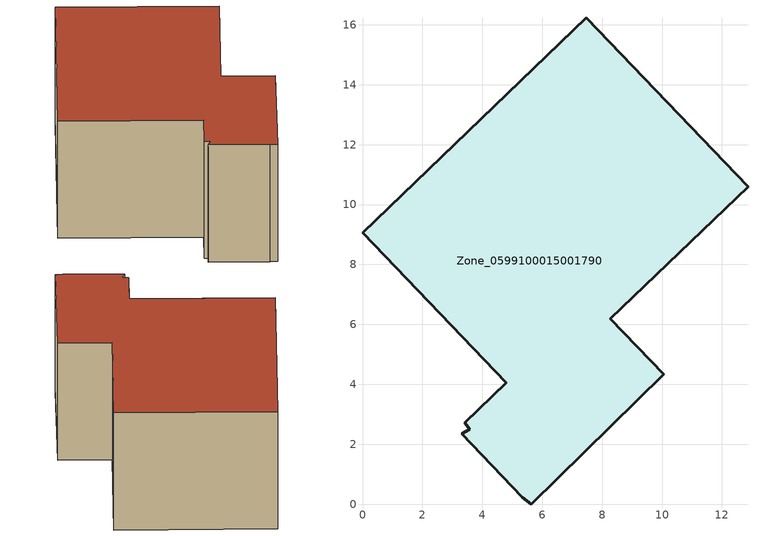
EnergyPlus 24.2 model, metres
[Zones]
Zone_0599100015001790
 floor ground (C_G): 0,9.06 7.47,16.23 12.87,10.6 8.28,6.19 10.06,4.33 5.63,0 5.34,0.23 3.31,2.36 3.58,2.51 3.41,2.72 4.8,4.05 z0.74
 wall outside (C_F): 7.47,16.23 0,9.06 4.8,4.05 3.41,2.72 3.58,2.51 3.31,2.36 5.34,0.23 5.63,0 10.06,4.33 8.28,6.19 12.87,10.6 7.47,16.23 z0.74:7.27
 roof outside (C_R): 3.41,2.72 3.58,2.51 3.31,2.36 5.34,0.23 5.63,0 10.06,4.33 8.28,6.19 12.87,10.6 7.47,16.23 0,9.06 4.8,4.05 z7.27
[BUILDING]
Pand.0599100015001790: North Axis=0; Terrain=City; Loads Convergence Tolerance Value=0.04; Temperature Convergence Tolerance Value=0.4; Solar Distribution=FullExterior; Maximum Number of Warmup Days=25; Minimum Number of Warmup Days=1
[Site:Location]
Rotterdam.The.Hague.AP_ZH_NLD Design_Conditions: Latitude=51.96; Longitude=4.45; Time Zone=1; Elevation=-4.5
[SITE:GROUNDTEMPERATURE:BUILDINGSURFACE]
18, 18, 18, 18, 18, 18, 18, 18, 18, 18, 18, 18
[MATERIAL] Thermal Absorptance=0.9; Solar Absorptance=0.7; Visible Absorptance=0.7
Name | Roughness | Thickness | Conductivity | Density | Specific Heat
G.D.1975-1991 | MediumSmooth | 0.15 | 0.288461 | 540 | 1210
F.D.1975-1991 | Rough | 0.3 | 0.230769 | 1920 | 840
R.D.1975-1991 | MediumRough | 0.2 | 0.153846 | 1500 | 1000
[CONSTRUCTION]
C_G: G.D.1975-1991
C_F: F.D.1975-1991
C_R: R.D.1975-1991
[ZONE]
Zone_0599100015001790: Type=1; Multiplier=1; Ceiling Height=Autocalculate; Volume=Autocalculate; Floor Area=autocalculate; Part of Total Floor Area=Yes
[ZONEINFILTRATION:DESIGNFLOWRATE]
Infil_Zone_0599100015001790: Zone or ZoneList or Space or SpaceList=Zone_0599100015001790; Schedule=AlwaysOn; Design Flow Rate Calculation Method=Flow/Area; Flow Rate per Floor Area=0.0042; Constant Term Coefficient=1; Temperature Term Coefficient=0; Velocity Term Coefficient=0; Velocity Squared Term Coefficient=0
[HVACTEMPLATE:ZONE:IDEALLOADSAIRSYSTEM]
Zone_0599100015001790: Maximum Heating Supply Air Temperature=50; Minimum Cooling Supply Air Temperature=13; Maximum Heating Supply Air Humidity Ratio=0.0156; Minimum Cooling Supply Air Humidity Ratio=0.0077; Heating Limit=NoLimit; Cooling Limit=NoLimit; Dehumidification Control Type=ConstantSensibleHeatRatio; Cooling Sensible Heat Ratio=0.7; Dehumidification Setpoint=60; Humidification Control Type=None; Humidification Setpoint=30; Outdoor Air Method=None; Outdoor Air Flow Rate per Person=0.00944; Outdoor Air Flow Rate per Zone Floor Area=0; Outdoor Air Flow Rate per Zone=0; Demand Controlled Ventilation Type=None; Outdoor Air Economizer Type=NoEconomizer; Heat Recovery Type=None; Sensible Heat Recovery Effectiveness=0.7; Latent Heat Recovery Effectiveness=0.65
[ZONECONTROL:THERMOSTAT]
ThermostatControl_Zone_0599100015001790: Zone or ZoneList=Zone_0599100015001790; Control Type Schedule=DualSetpointControlType; Control 1=Thermostat_Zone_0599100015001790; Temperature Difference Between Cutout And Setpoint=0
[THERMOSTATSETPOINT:DUALSETPOINT]
Thermostat_Zone_0599100015001790: Heating Setpoint Temperature Schedule=HeatingSetpoint_Zone_0599100015001790; Cooling Setpoint Temperature Schedule=CoolingSetpoint_Zone_0599100015001790
[SCHEDULE:COMPACT]
HeatingSetpoint_Zone_0599100015001790: Through: 12/31, For: AllDays, Until: 24:00, 21
CoolingSetpoint_Zone_0599100015001790: Through: 12/31, For: AllDays, Until: 24:00, 24
DualSetpointControlType: Through: 12/31, For: AllDays, Until: 24:00, 4
AlwaysOn: Through: 12/31, For: AllDays, Until: 24:00, 1
